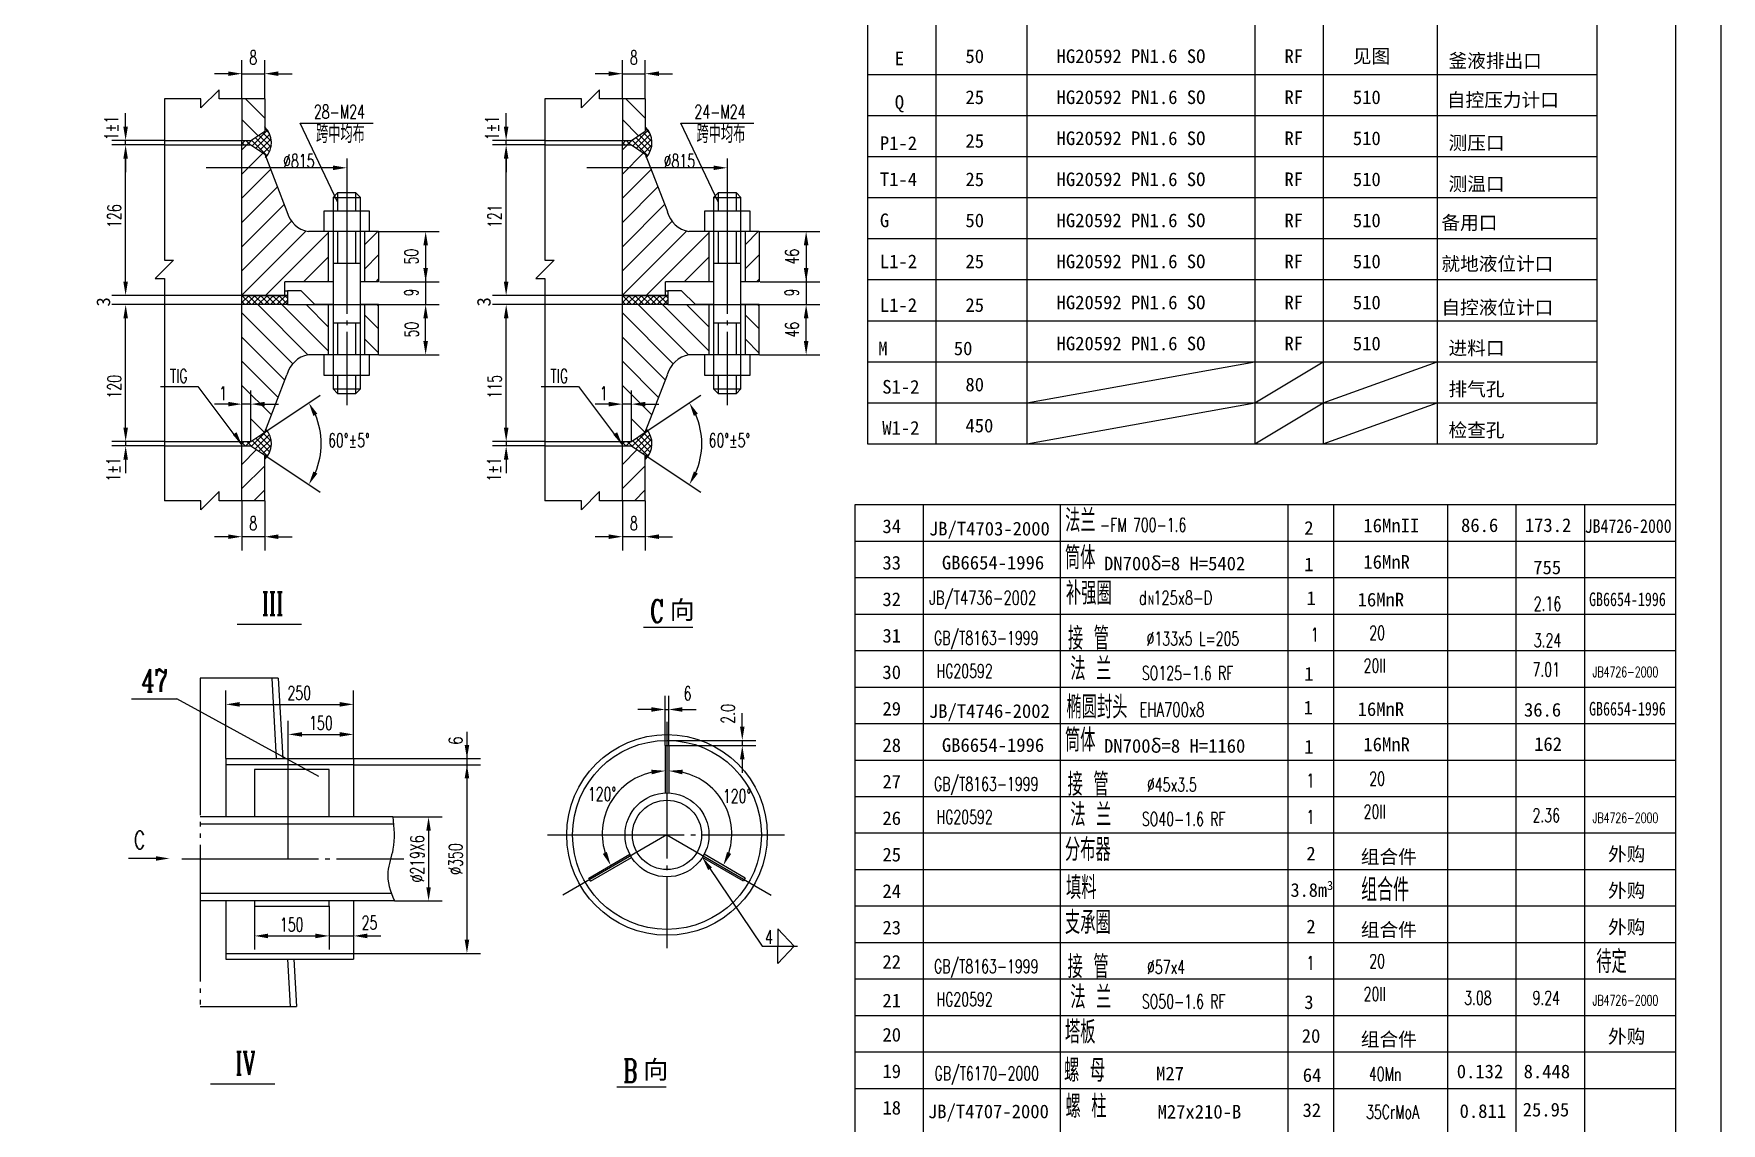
# Model space of a CAD drawing. Header units: inches. Extents: x 12 to 606, y 3 to 844.
# Drawn here: x 236.2 to 606.4, y 236.3 to 475.2 of the extents above; entities that cross this region are included whole.
import ezdxf
from ezdxf.enums import TextEntityAlignment as Align

# ---------------------------------------------------------------- set-up
doc = ezdxf.new("R2010")
doc.units = ezdxf.units.IN
doc.header["$MEASUREMENT"] = 0
for name, pattern in [('CENTER', [34, 30, -1.5, 1, -1.5]), ('DASHED', [5, 4, -1]), ('PHANTOM', [36.5, 30, -1.5, 1, -1.5, 1, -1.5])]:
    doc.linetypes.add(name, pattern=pattern)
for name, color, linetype in [('1', 7, 'Continuous'), ('2', 1, 'CENTER'), ('3', 6, 'Continuous'), ('4', 3, 'DASHED'), ('5', 2, 'PHANTOM'), ('6', 6, 'Continuous')]:
    doc.layers.add(name, color=color, linetype=linetype)
doc.styles.add('HZ3', font='complex.shx', dxfattribs={"width": 0.67, "height": 3, "bigfont": 'hztxt.shx'})
doc.styles.add('HZ4', font='complex', dxfattribs={"width": 0.67, "height": 4, "bigfont": 'hztxt'})
doc.styles.add('HZ5', font='complex', dxfattribs={"width": 0.67, "height": 5, "bigfont": 'hztxt'})
doc.styles.add('ST3', font='SimSun.ttf', dxfattribs={"height": 3})
doc.styles.add('ST4', font='SimSun.ttf', dxfattribs={"height": 4})
doc.styles.add('SZ2', font='complex', dxfattribs={"width": 0.67, "height": 2})
doc.styles.add('SZ3', font='complex.shx', dxfattribs={"width": 0.67, "height": 3})
doc.styles.add('SZ5', font='complex', dxfattribs={"width": 0.67, "height": 5})

msp = doc.modelspace()

# ---------------------------------------------------------------- hatches: boundary and pattern name
at = {"layer": '3'}
h = msp.add_hatch(dxfattribs=at)
h.set_pattern_fill('ANSI31', color=256, scale=30, angle=90, style=0)
h.set_pattern_definition([(135, (-2048.26, -1312.9697), (-2.6516504, -2.6516504), [])])
h.paths.add_polyline_path([(286.85, 460.9), (281.85, 460.9), (281.85, 451.78), (283.85, 451.78), (286.85, 453.78)])
h.paths.add_polyline_path([(291.85, 415.78), (281.85, 415.78), (281.85, 415.32), (281.85, 393.95), (283.85, 393.95), (283.85, 385.78), (286.85, 387.78), (291.71, 400.36, -0.291168), (296.45, 404.78), (300.85, 404.78), (300.85, 415.78), (297.85, 415.78)])
h.paths.add_polyline_path([(308.85, 404.78), (311.85, 404.78), (311.85, 415.41), (311.48, 415.78), (308.85, 415.78)])
h = msp.add_hatch(dxfattribs=at)
h.set_pattern_fill('ANSI31', color=256, scale=30, angle=90, style=0)
h.set_pattern_definition([(135, (-1964.7723, -1312.9697), (-2.6516504, -2.6516504), [])])
h.paths.add_polyline_path([(370.34, 460.9), (365.34, 460.9), (365.34, 451.78), (367.34, 451.78), (370.34, 453.78)])
h.paths.add_polyline_path([(375.34, 415.78), (365.34, 415.78), (365.34, 415.32), (365.34, 393.95), (367.34, 393.95), (367.34, 385.78), (370.34, 387.78), (375.2, 400.36, -0.291168), (379.94, 404.78), (384.34, 404.78), (384.34, 415.78), (381.34, 415.78)])
h.paths.add_polyline_path([(392.34, 404.78), (395.34, 404.78), (395.34, 415.41), (394.97, 415.78), (392.34, 415.78)])
h = msp.add_hatch(dxfattribs=at)
h.set_pattern_fill('ANSI37', color=256, scale=0.3, angle=90, style=0)
h.set_pattern_definition([(225, (465.83855, 628.3057), (-0.6735192, 0.6735192), []), (135, (465.83855, 628.3057), (0.6735192, 0.6735192), [])])
h.paths.add_polyline_path([(283.85, 451.78), (281.85, 451.78), (281.85, 450.78), (283.85, 450.78), (286.85, 448.78), (287.05, 447.99, 0.410667), (286.85, 454.78), (286.85, 453.78)])
h = msp.add_hatch(dxfattribs=at)
h.set_pattern_fill('ANSI37', color=256, scale=0.3, angle=90, style=0)
h.set_pattern_definition([(225, (549.3264, 628.3057), (-0.6735192, 0.6735192), []), (135, (549.3264, 628.3057), (0.6735192, 0.6735192), [])])
h.paths.add_polyline_path([(367.34, 451.78), (365.34, 451.78), (365.34, 450.78), (367.34, 450.78), (370.34, 448.78), (370.54, 447.99, 0.410667), (370.34, 454.78), (370.34, 453.78)])
h = msp.add_hatch(dxfattribs=at)
h.set_pattern_fill('ANSI31', color=256, scale=30, style=0)
h.set_pattern_definition([(45, (-2048.26, -1312.9697), (-2.6516504, 2.6516504), [])])
h.paths.add_polyline_path([(291.71, 436.2), (286.85, 448.78), (283.85, 450.78), (281.85, 450.78), (281.85, 417.78), (290.35, 417.78), (291.28, 417.78), (291.28, 420.78), (300.85, 420.78), (300.85, 431.78), (296.45, 431.78, -0.291168)])
h.paths.add_polyline_path([(311.85, 431.78), (308.85, 431.78), (308.85, 420.78), (311.85, 420.78)])
h.paths.add_polyline_path([(286.85, 382.78), (283.85, 384.78), (281.85, 384.78), (281.85, 372.78), (286.85, 372.78)])
h = msp.add_hatch(dxfattribs=at)
h.set_pattern_fill('ANSI31', color=256, scale=30, style=0)
h.set_pattern_definition([(45, (-1964.7723, -1312.9697), (-2.6516504, 2.6516504), [])])
h.paths.add_polyline_path([(375.2, 436.2), (370.34, 448.78), (367.34, 450.78), (365.34, 450.78), (365.34, 417.78), (373.84, 417.78), (374.77, 417.78), (374.77, 420.78), (384.34, 420.78), (384.34, 431.78), (379.94, 431.78, -0.291168)])
h.paths.add_polyline_path([(395.34, 431.78), (392.34, 431.78), (392.34, 420.78), (395.34, 420.78)])
h.paths.add_polyline_path([(370.34, 382.78), (367.34, 384.78), (365.34, 384.78), (365.34, 372.78), (370.34, 372.78)])
h = msp.add_hatch(dxfattribs=at)
h.set_pattern_fill('ANSI37', color=256, scale=0.3, angle=90, style=0)
h.set_pattern_definition([(225, (465.83855, 643.3057), (-0.6735192, 0.6735192), []), (135, (465.83855, 643.3057), (0.6735192, 0.6735192), [])])
h.paths.add_polyline_path([(281.85, 417.78), (281.85, 415.78), (291.85, 415.78), (291.85, 417.78), (290.35, 417.78)])
h = msp.add_hatch(dxfattribs=at)
h.set_pattern_fill('ANSI37', color=256, scale=0.3, angle=90, style=0)
h.set_pattern_definition([(225, (549.3264, 643.3057), (-0.6735192, 0.6735192), []), (135, (549.3264, 643.3057), (0.6735192, 0.6735192), [])])
h.paths.add_polyline_path([(365.34, 417.78), (365.34, 415.78), (375.34, 415.78), (375.34, 417.78), (373.84, 417.78)])
h = msp.add_hatch(dxfattribs=at)
h.set_pattern_fill('ANSI37', color=256, scale=0.3, angle=90, style=0)
h.set_pattern_definition([(135, (465.83855, 208.2486), (-0.6735192, -0.6735192), []), (225, (465.83855, 208.2486), (0.6735192, -0.6735192), [])])
h.paths.add_polyline_path([(283.85, 384.78), (281.85, 384.78), (281.85, 385.78), (283.85, 385.78), (286.85, 387.78), (287.05, 388.57, -0.410667), (286.85, 381.78), (286.85, 382.78)])
h = msp.add_hatch(dxfattribs=at)
h.set_pattern_fill('ANSI37', color=256, scale=0.3, angle=90, style=0)
h.set_pattern_definition([(135, (549.3264, 208.2486), (-0.6735192, -0.6735192), []), (225, (549.3264, 208.2486), (0.6735192, -0.6735192), [])])
h.paths.add_polyline_path([(367.34, 384.78), (365.34, 384.78), (365.34, 385.78), (367.34, 385.78), (370.34, 387.78), (370.54, 388.57, -0.410667), (370.34, 381.78), (370.34, 382.78)])

# ---------------------------------------------------------------- linework, layer by layer
at = {"layer": '1'}
for p, q in [((596.43, 13.06), (596.43, 834.06)), ((281.85, 460.9), (281.85, 451.78)), ((286.85, 460.9), (286.85, 453.78)), ((365.34, 460.9), (365.34, 451.78)), ((370.34, 460.9), (370.34, 453.78)), ((264.85, 451.78), (283.85, 451.78)), ((281.85, 415.32), (281.85, 451.78)), ((283.85, 451.78), (286.85, 453.78)), ((348.34, 451.78), (367.34, 451.78)), ((365.34, 415.32), (365.34, 451.78)), ((367.34, 451.78), (370.34, 453.78)), ((264.85, 450.78), (283.85, 450.78)), ((283.85, 450.78), (286.85, 448.78)), ((286.85, 448.78), (291.71, 436.2)), ((348.34, 450.78), (367.34, 450.78)), ((367.34, 450.78), (370.34, 448.78)), ((370.34, 448.78), (375.2, 436.2)), ((302.85, 440.28), (301.85, 439.28)), ((301.85, 439.28), (307.85, 439.28)), ((301.85, 439.28), (301.85, 411.78)), ((306.85, 440.28), (302.85, 440.28)), ((307.85, 439.28), (306.85, 440.28)), ((307.85, 411.78), (307.85, 439.28)), ((386.34, 440.28), (385.34, 439.28)), ((385.34, 439.28), (391.34, 439.28)), ((385.34, 439.28), (385.34, 411.78)), ((390.34, 440.28), (386.34, 440.28)), ((391.34, 439.28), (390.34, 440.28)), ((391.34, 411.78), (391.34, 439.28)), ((309.85, 436.28), (299.85, 436.28)), ((299.85, 436.28), (299.85, 431.78)), ((309.85, 431.78), (309.85, 436.28)), ((393.34, 436.28), (383.34, 436.28)), ((383.34, 436.28), (383.34, 431.78)), ((393.34, 431.78), (393.34, 436.28)), ((300.85, 431.78), (296.45, 431.78)), ((308.85, 431.78), (300.85, 431.78)), ((300.85, 420.78), (300.85, 431.78)), ((311.85, 431.78), (308.85, 431.78)), ((308.85, 420.78), (308.85, 431.78)), ((311.85, 431.78), (311.85, 420.78)), ((384.34, 431.78), (379.94, 431.78)), ((392.34, 431.78), (384.34, 431.78)), ((384.34, 420.78), (384.34, 431.78)), ((395.34, 431.78), (392.34, 431.78)), ((392.34, 420.78), (392.34, 431.78)), ((395.34, 431.78), (395.34, 420.78)), ((307.85, 424.78), (301.85, 424.78)), ((391.34, 424.78), (385.34, 424.78)), ((291.28, 417.78), (291.28, 420.78)), ((300.85, 420.78), (291.28, 420.78)), ((291.28, 418.78), (291.85, 418.78)), ((294.85, 418.78), (291.85, 418.78)), ((291.85, 418.78), (291.85, 415.78)), ((297.85, 415.78), (294.85, 418.78)), ((301.85, 420.78), (300.85, 420.78)), ((308.85, 420.78), (307.85, 420.78)), ((311.85, 420.78), (308.85, 420.78)), ((374.77, 417.78), (374.77, 420.78)), ((384.34, 420.78), (374.77, 420.78)), ((374.77, 418.78), (375.34, 418.78)), ((378.34, 418.78), (375.34, 418.78)), ((375.34, 418.78), (375.34, 415.78)), ((381.34, 415.78), (378.34, 418.78)), ((385.34, 420.78), (384.34, 420.78)), ((392.34, 420.78), (391.34, 420.78)), ((395.34, 420.78), (392.34, 420.78)), ((290.35, 417.78), (264.85, 417.78)), ((291.85, 415.78), (264.85, 415.78)), ((281.85, 417.78), (291.28, 417.78)), ((281.85, 384.78), (281.85, 417.78)), ((291.85, 417.78), (290.35, 417.78)), ((300.85, 415.78), (297.85, 415.78)), ((301.85, 415.78), (300.85, 415.78)), ((300.85, 404.78), (300.85, 415.78)), ((308.85, 415.78), (307.85, 415.78)), ((311.85, 415.78), (308.85, 415.78)), ((308.85, 404.78), (308.85, 415.78)), ((311.85, 404.78), (311.85, 415.78)), ((373.84, 417.78), (348.34, 417.78)), ((375.34, 415.78), (348.34, 415.78)), ((365.34, 417.78), (374.77, 417.78)), ((365.34, 384.78), (365.34, 417.78)), ((375.34, 417.78), (373.84, 417.78)), ((384.34, 415.78), (381.34, 415.78)), ((385.34, 415.78), (384.34, 415.78)), ((384.34, 404.78), (384.34, 415.78)), ((392.34, 415.78), (391.34, 415.78)), ((395.34, 415.78), (392.34, 415.78)), ((392.34, 404.78), (392.34, 415.78)), ((395.34, 404.78), (395.34, 415.78)), ((301.85, 411.78), (307.85, 411.78)), ((301.85, 411.78), (301.85, 397.28)), ((307.85, 397.28), (307.85, 411.78)), ((385.34, 411.78), (391.34, 411.78)), ((385.34, 411.78), (385.34, 397.28)), ((391.34, 397.28), (391.34, 411.78)), ((300.85, 404.78), (296.45, 404.78)), ((299.85, 404.78), (299.85, 400.28)), ((308.85, 404.78), (300.85, 404.78)), ((311.85, 404.78), (308.85, 404.78)), ((309.85, 400.28), (309.85, 404.78)), ((384.34, 404.78), (379.94, 404.78)), ((383.34, 404.78), (383.34, 400.28)), ((392.34, 404.78), (384.34, 404.78)), ((395.34, 404.78), (392.34, 404.78)), ((393.34, 400.28), (393.34, 404.78)), ((286.85, 387.78), (291.71, 400.36)), ((299.85, 400.28), (309.85, 400.28)), ((370.34, 387.78), (375.2, 400.36)), ((383.34, 400.28), (393.34, 400.28)), ((302.85, 396.28), (301.85, 397.28)), ((301.85, 397.28), (307.85, 397.28)), ((302.85, 396.28), (306.85, 396.28)), ((307.85, 397.28), (306.85, 396.28)), ((386.34, 396.28), (385.34, 397.28)), ((385.34, 397.28), (391.34, 397.28)), ((386.34, 396.28), (390.34, 396.28)), ((391.34, 397.28), (390.34, 396.28)), ((264.85, 385.78), (283.85, 385.78)), ((283.85, 385.78), (286.85, 387.78)), ((348.34, 385.78), (367.34, 385.78)), ((367.34, 385.78), (370.34, 387.78)), ((264.85, 384.78), (283.85, 384.78)), ((281.85, 372.78), (281.85, 384.78)), ((283.85, 384.78), (286.85, 382.78)), ((286.85, 372.78), (286.85, 382.78)), ((348.34, 384.78), (367.34, 384.78)), ((365.34, 372.78), (365.34, 384.78)), ((367.34, 384.78), (370.34, 382.78)), ((370.34, 372.78), (370.34, 382.78)), ((288.43, 333.83), (289.4, 316.23)), ((289.83, 333.83), (290.81, 316.23)), ((374.72, 319.09), (375.52, 319.09)), ((374.72, 319.09), (374.72, 308.68)), ((375.52, 319.09), (375.52, 308.68)), ((278.34, 316.23), (278.34, 303.43)), ((278.34, 316.23), (306.34, 316.23)), ((278.34, 314.95), (306.34, 314.95)), ((306.34, 316.23), (306.34, 303.43)), ((284.59, 313.83), (284.59, 303.43)), ((300.98, 313.83), (284.59, 313.83)), ((300.98, 303.43), (300.98, 313.83)), ((314.97, 303.43), (272.73, 303.43)), ((314.97, 301.83), (272.73, 301.83)), ((357.95, 290.04), (366.96, 295.24)), ((358.35, 289.35), (367.36, 294.55)), ((391.9, 289.35), (382.88, 294.55)), ((392.3, 290.04), (383.28, 295.24)), ((358.35, 289.35), (357.95, 290.04)), ((392.3, 290.04), (391.9, 289.35)), ((314.69, 286.63), (272.73, 286.63)), ((315.35, 285.03), (272.73, 285.03)), ((278.34, 285.03), (278.34, 272.23)), ((284.59, 285.03), (284.59, 283.83)), ((284.59, 283.83), (300.98, 283.83)), ((300.98, 283.83), (300.98, 285.03)), ((306.34, 285.03), (306.34, 272.23)), ((278.34, 273.51), (306.34, 273.51)), ((278.34, 272.23), (306.34, 272.23)), ((291.84, 272.23), (292.42, 261.83)), ((293.24, 272.23), (293.82, 261.83))]:
    msp.add_line(p, q, dxfattribs=at)
at = {"layer": '1', "color": 6}
for p, q in [((416.43, 371.91), (596.43, 371.91)), ((416.43, 363.91), (596.43, 363.91)), ((416.43, 355.91), (596.43, 355.91)), ((416.43, 347.91), (596.43, 347.91)), ((416.43, 339.91), (596.43, 339.91)), ((416.43, 331.91), (596.43, 331.91)), ((416.43, 323.91), (596.43, 323.91)), ((416.43, 315.91), (596.43, 315.91)), ((416.43, 307.91), (596.43, 307.91)), ((416.43, 299.91), (596.43, 299.91)), ((416.43, 291.91), (596.43, 291.91)), ((416.43, 283.91), (596.43, 283.91)), ((416.43, 275.91), (596.43, 275.91)), ((416.43, 267.91), (596.43, 267.91)), ((416.43, 259.91), (596.43, 259.91)), ((416.43, 251.91), (596.43, 251.91)), ((416.43, 243.91), (596.43, 243.91))]:
    msp.add_line(p, q, dxfattribs=at)
at = {"layer": '1'}
for radius in [22, 20.72, 9.2, 7.6]:
    msp.add_circle((375.12, 299.49), radius, dxfattribs=at)
for centre, radius, start, end in [((283.51, 451.28), 4.83, 317.0918, 46.3972), ((367, 451.28), 4.83, 317.0918, 46.3972), ((297.55, 437.71), 6.04, 194.561, 259.4965), ((381.04, 437.71), 6.04, 194.561, 259.4965), ((297.55, 398.84), 6.04, 100.5035, 165.439), ((381.04, 398.84), 6.04, 100.5035, 165.439), ((283.51, 385.28), 4.83, 313.6028, 42.9082), ((367, 385.28), 4.83, 313.6028, 42.9082)]:
    msp.add_arc(centre, radius, start, end, dxfattribs=at)
at = {"layer": '2'}
for p, q in [((304.85, 443.78), (304.85, 393.69)), ((388.34, 443.78), (388.34, 393.69)), ((375.12, 324.29), (375.12, 274.69)), ((348.88, 299.49), (400.88, 299.49)), ((375.12, 299.49), (352.26, 286.29)), ((375.12, 299.49), (397.99, 286.29)), ((268.64, 294.23), (317.37, 294.23))]:
    msp.add_line(p, q, dxfattribs=at)
at = {"layer": '3'}
for p, q in [((419.1, 525.25), (419.1, 385.25)), ((434.1, 525.25), (434.1, 385.25)), ((454.1, 525.25), (454.1, 385.25)), ((504.1, 525.25), (504.1, 385.25)), ((519.1, 525.25), (519.1, 385.25)), ((544.1, 525.25), (544.1, 385.25)), ((579.1, 525.25), (579.1, 385.25)), ((281.85, 460.9), (281.85, 469.41)), ((286.85, 460.9), (286.85, 469.41)), ((365.34, 460.9), (365.34, 469.41)), ((370.34, 460.9), (370.34, 469.41)), ((276.85, 462.9), (272.85, 458.9)), ((278.85, 466.41), (275.85, 466.41)), ((276.85, 460.9), (276.85, 462.9)), ((281.85, 466.41), (286.85, 466.41)), ((289.85, 466.41), (292.85, 466.41)), ((360.34, 462.9), (356.34, 458.9)), ((362.34, 466.41), (359.34, 466.41)), ((360.34, 460.9), (360.34, 462.9)), ((365.34, 466.41), (370.34, 466.41)), ((373.34, 466.41), (376.34, 466.41)), ((419.1, 466.25), (579.1, 466.25)), ((272.85, 460.9), (264.85, 460.9)), ((264.85, 460.9), (264.85, 428.51)), ((272.85, 458.9), (272.85, 460.9)), ((281.85, 460.9), (276.85, 460.9)), ((286.85, 460.9), (281.85, 460.9)), ((356.34, 460.9), (348.34, 460.9)), ((348.34, 460.9), (348.34, 428.51)), ((356.34, 458.9), (356.34, 460.9)), ((365.34, 460.9), (360.34, 460.9)), ((370.34, 460.9), (365.34, 460.9)), ((256.34, 454.78), (256.34, 457.78)), ((294.67, 455.55), (310.65, 455.55)), ((302.85, 438.28), (294.67, 455.55)), ((339.83, 454.78), (339.83, 457.78)), ((378.16, 455.55), (394.14, 455.55)), ((386.34, 438.28), (378.16, 455.55)), ((419.1, 457.25), (579.1, 457.25)), ((264.85, 451.78), (253.34, 451.78)), ((256.34, 450.78), (256.34, 451.78)), ((256.34, 450.78), (256.34, 451.78)), ((348.34, 451.78), (336.83, 451.78)), ((339.83, 450.78), (339.83, 451.78)), ((339.83, 450.78), (339.83, 451.78)), ((264.85, 450.78), (253.34, 450.78)), ((264.85, 450.78), (253.34, 450.78)), ((348.34, 450.78), (336.83, 450.78)), ((348.34, 450.78), (336.83, 450.78)), ((419.1, 448.25), (579.1, 448.25)), ((256.34, 420.78), (256.34, 447.78)), ((256.34, 447.78), (256.34, 444.78)), ((301.85, 445.77), (274.02, 445.77)), ((304.85, 447.78), (304.85, 442.77)), ((339.83, 420.78), (339.83, 447.78)), ((339.83, 447.78), (339.83, 444.78)), ((385.34, 445.77), (357.51, 445.77)), ((388.34, 447.78), (388.34, 442.77)), ((302.85, 440.28), (302.85, 436.28)), ((306.85, 436.28), (306.85, 440.28)), ((386.34, 440.28), (386.34, 436.28)), ((390.34, 436.28), (390.34, 440.28)), ((419.1, 439.25), (579.1, 439.25)), ((264.85, 429.51), (264.85, 425.51)), ((302.85, 431.78), (302.85, 424.78)), ((306.85, 424.78), (306.85, 431.78)), ((311.91, 431.78), (325.17, 431.78)), ((348.34, 429.51), (348.34, 425.51)), ((386.34, 431.78), (386.34, 424.78)), ((390.34, 424.78), (390.34, 431.78)), ((395.4, 431.78), (408.65, 431.78)), ((419.1, 430.25), (579.1, 430.25)), ((322.17, 428.78), (322.17, 415.78)), ((405.65, 428.78), (405.65, 415.78)), ((266.85, 425.51), (262.85, 421.51)), ((264.85, 425.51), (266.85, 425.51)), ((350.34, 425.51), (346.34, 421.51)), ((348.34, 425.51), (350.34, 425.51)), ((262.85, 421.51), (264.85, 421.51)), ((264.85, 421.51), (264.85, 415.78)), ((312.12, 420.78), (325.17, 420.78)), ((322.23, 420.78), (325.17, 420.78)), ((346.34, 421.51), (348.34, 421.51)), ((348.34, 421.51), (348.34, 415.78)), ((395.6, 420.78), (408.65, 420.78)), ((405.72, 420.78), (408.65, 420.78)), ((419.1, 421.25), (579.1, 421.25)), ((264.85, 417.78), (253.34, 417.78)), ((264.85, 415.78), (253.35, 415.78)), ((264.85, 415.78), (264.85, 372.78)), ((291.85, 415.78), (325.17, 415.78)), ((311.85, 415.41), (311.48, 415.78)), ((322.23, 415.78), (325.17, 415.78)), ((348.34, 417.78), (336.83, 417.78)), ((348.34, 415.78), (336.84, 415.78)), ((348.34, 415.78), (348.34, 372.78)), ((375.34, 415.78), (408.65, 415.78)), ((395.34, 415.41), (394.97, 415.78)), ((405.72, 415.78), (408.65, 415.78)), ((256.35, 388.78), (256.35, 412.78)), ((302.85, 411.78), (302.85, 404.78)), ((306.85, 404.78), (306.85, 411.78)), ((322.17, 407.78), (322.17, 412.78)), ((339.84, 388.78), (339.84, 412.78)), ((386.34, 411.78), (386.34, 404.78)), ((390.34, 404.78), (390.34, 411.78)), ((405.65, 407.78), (405.65, 412.78)), ((419.1, 412.25), (579.1, 412.25)), ((311.91, 404.78), (325.17, 404.78)), ((395.4, 404.78), (408.65, 404.78)), ((302.85, 400.28), (302.85, 396.28)), ((306.85, 396.28), (306.85, 400.28)), ((386.34, 400.28), (386.34, 396.28)), ((390.34, 396.28), (390.34, 400.28)), ((419.1, 403.25), (579.1, 403.25)), ((454.1, 394.25), (504.1, 403.25)), ((504.1, 394.25), (519.1, 403.25)), ((504.1, 394.25), (519.1, 403.25)), ((519.1, 394.25), (544.1, 403.25)), ((263.99, 397.85), (272.21, 397.85)), ((272.21, 397.85), (281.85, 384.95)), ((283.85, 385.78), (283.85, 396.95)), ((347.48, 397.85), (355.7, 397.85)), ((355.7, 397.85), (365.34, 384.95)), ((367.34, 385.78), (367.34, 396.95)), ((278.85, 393.95), (275.84, 393.95)), ((283.85, 393.95), (281.85, 393.95)), ((286.85, 387.78), (299.04, 395.91)), ((286.85, 393.95), (289.85, 393.95)), ((362.34, 393.95), (359.33, 393.95)), ((367.34, 393.95), (365.34, 393.95)), ((370.34, 387.78), (382.53, 395.91)), ((370.34, 393.95), (373.34, 393.95)), ((419.1, 394.25), (579.1, 394.25)), ((454.1, 385.25), (504.1, 394.25)), ((504.1, 385.25), (519.1, 394.25)), ((519.1, 385.25), (544.1, 394.25)), ((256.35, 388.78), (256.35, 391.78)), ((339.84, 388.78), (339.84, 391.78)), ((264.85, 385.78), (253.35, 385.78)), ((264.85, 385.78), (253.35, 385.78)), ((256.35, 385.78), (256.35, 384.78)), ((256.35, 385.78), (256.35, 384.78)), ((348.34, 385.78), (336.84, 385.78)), ((348.34, 385.78), (336.84, 385.78)), ((339.84, 385.78), (339.84, 384.78)), ((339.84, 385.78), (339.84, 384.78)), ((419.1, 385.25), (579.1, 385.25)), ((264.85, 384.78), (253.35, 384.78)), ((256.35, 381.78), (256.35, 378.78)), ((286.85, 382.78), (299.04, 374.65)), ((348.34, 384.78), (336.84, 384.78)), ((339.84, 381.78), (339.84, 378.78)), ((370.34, 382.78), (382.53, 374.65)), ((276.85, 374.78), (272.85, 370.78)), ((276.85, 372.78), (276.85, 374.78)), ((360.34, 374.78), (356.34, 370.78)), ((360.34, 372.78), (360.34, 374.78)), ((272.85, 372.78), (264.85, 372.78)), ((272.85, 370.78), (272.85, 372.78)), ((281.85, 372.78), (276.85, 372.78)), ((286.85, 372.78), (281.85, 372.78)), ((281.85, 372.78), (281.85, 361.88)), ((286.85, 372.78), (286.85, 361.88)), ((356.34, 372.78), (348.34, 372.78)), ((356.34, 370.78), (356.34, 372.78)), ((365.34, 372.78), (360.34, 372.78)), ((370.34, 372.78), (365.34, 372.78)), ((365.34, 372.78), (365.34, 361.88)), ((370.34, 372.78), (370.34, 361.88)), ((416.43, 83.91), (416.43, 371.91)), ((576.43, 371.91), (576.43, 83.91)), ((278.85, 364.88), (275.85, 364.88)), ((286.85, 364.88), (281.85, 364.88)), ((289.85, 364.88), (292.85, 364.88)), ((362.34, 364.88), (359.34, 364.88)), ((370.34, 364.88), (365.34, 364.88)), ((373.34, 364.88), (376.34, 364.88)), ((294.95, 345.64), (280.83, 345.64)), ((369.99, 345.06), (380.78, 345.06)), ((278.34, 316.23), (278.34, 331.12)), ((306.34, 324.53), (306.34, 331.12)), ((374.72, 319.09), (374.72, 329.99)), ((375.52, 319.09), (375.52, 329.99)), ((257.61, 329.33), (267.61, 329.33)), ((298.7, 312.27), (267.61, 329.33)), ((281.34, 328.12), (303.34, 328.12)), ((371.72, 326.99), (368.72, 326.99)), ((374.72, 326.99), (375.52, 326.99)), ((378.52, 326.99), (381.52, 326.99)), ((391.64, 323.21), (391.64, 326.21)), ((292.03, 294.23), (292.03, 324.53)), ((306.34, 316.23), (306.34, 324.53)), ((295.03, 321.53), (303.34, 321.53)), ((331.23, 322.1), (331.23, 275.23)), ((375.12, 320.21), (394.64, 320.21)), ((375.52, 319.09), (394.64, 319.09)), ((391.64, 320.21), (391.64, 319.09)), ((306.34, 316.23), (334.23, 316.23)), ((306.34, 314.89), (334.23, 314.89)), ((391.64, 316.09), (391.64, 313.09)), ((314.97, 303.43), (325.81, 303.43)), ((322.81, 300.43), (322.81, 288.03)), ((262.98, 294.32), (256.97, 294.32)), ((384.23, 292.56), (395.99, 275.12)), ((284.59, 283.83), (284.59, 274.34)), ((300.98, 283.83), (300.98, 274.34)), ((306.34, 285.03), (306.34, 274.34)), ((315.35, 285.03), (325.81, 285.03)), ((399.43, 278.93), (402.99, 275.12)), ((399.43, 278.93), (399.43, 275.12)), ((287.59, 277.34), (297.98, 277.34)), ((300.98, 277.34), (306.34, 277.34)), ((309.34, 277.34), (312.34, 277.34)), ((395.99, 275.12), (403.73, 275.12)), ((399.43, 271.31), (402.99, 275.12)), ((399.43, 271.31), (399.43, 275.12)), ((306.34, 273.51), (334.23, 273.51)), ((289.1, 244.86), (274.98, 244.86)), ((364.14, 244.27), (374.93, 244.27))]:
    msp.add_line(p, q, dxfattribs=at)
at = {"layer": '3', "color": 6}
for p, q in [((431.43, 83.91), (431.43, 371.91)), ((461.43, 83.91), (461.43, 371.91)), ((511.43, 83.91), (511.43, 371.91)), ((521.43, 83.91), (521.43, 371.91)), ((546.43, 83.91), (546.43, 371.91)), ((561.44, 90.91), (561.44, 371.91))]:
    msp.add_line(p, q, dxfattribs=at)
at = {"layer": '3'}
msp.add_lwpolyline([(12.43, 3.06), (606.43, 3.06), (606.43, 844.06), (12.43, 844.06)], close=True, dxfattribs=at)
for points in [[(281.85, 384.95, 0, 1, 0), (280.27, 387.52, 1, 1, 0)], [(365.34, 384.95, 0, 1, 0), (363.76, 387.52, 1, 1, 0)]]:
    msp.add_lwpolyline(points, format="xyseb", dxfattribs=at)
for centre, radius, start, end in [((283.1, 385.28), 16.16, 336.9621, 23.0379), ((366.59, 385.28), 16.16, 336.9621, 23.0379), ((374.72, 299.72), 13.81, 99.9669, 200.0331), ((375.52, 299.72), 13.81, 339.9669, 80.0331)]:
    msp.add_arc(centre, radius, start, end, dxfattribs=at)
msp.add_open_spline([(314.97, 303.43), (315.2, 301.06), (315.61, 296.98), (313.15, 290.89), (314.4, 287.15), (315.35, 285.03)], degree=3, knots=[0, 0, 0, 0, 7.074581, 12.164307, 18.790147, 18.790147, 18.790147, 18.790147], dxfattribs=at)
for points in [[(278.85, 465.91), (278.85, 466.91), (281.85, 466.41)], [(289.85, 465.91), (289.85, 466.91), (286.85, 466.41)], [(362.34, 465.91), (362.34, 466.91), (365.34, 466.41)], [(373.34, 465.91), (373.34, 466.91), (370.34, 466.41)], [(255.84, 454.78), (256.84, 454.78), (256.34, 451.78)], [(339.33, 454.78), (340.33, 454.78), (339.83, 451.78)], [(255.84, 447.78), (256.84, 447.78), (256.34, 450.78)], [(255.84, 447.78), (256.84, 447.78), (256.34, 450.78)], [(339.33, 447.78), (340.33, 447.78), (339.83, 450.78)], [(339.33, 447.78), (340.33, 447.78), (339.83, 450.78)], [(301.85, 446.27), (301.85, 445.27), (304.85, 445.77)], [(385.34, 446.27), (385.34, 445.27), (388.34, 445.77)], [(322.67, 428.78), (321.67, 428.78), (322.17, 431.78)], [(406.15, 428.78), (405.15, 428.78), (405.65, 431.78)], [(322.67, 423.78), (321.67, 423.78), (322.17, 420.78)], [(406.15, 423.78), (405.15, 423.78), (405.65, 420.78)], [(255.84, 420.78), (256.84, 420.78), (256.34, 417.78)], [(339.33, 420.78), (340.33, 420.78), (339.83, 417.78)], [(255.85, 412.78), (256.85, 412.78), (256.35, 415.78)], [(322.67, 412.78), (321.67, 412.78), (322.17, 415.78)], [(339.34, 412.78), (340.34, 412.78), (339.84, 415.78)], [(406.15, 412.78), (405.15, 412.78), (405.65, 415.78)], [(322.67, 407.78), (321.67, 407.78), (322.17, 404.78)], [(406.15, 407.78), (405.15, 407.78), (405.65, 404.78)], [(278.85, 394.45), (278.85, 393.45), (281.85, 393.95)], [(286.85, 394.45), (286.85, 393.45), (283.85, 393.95)], [(298.41, 391.84), (297.53, 391.36), (296.54, 394.24)], [(362.34, 394.45), (362.34, 393.45), (365.34, 393.95)], [(370.34, 394.45), (370.34, 393.45), (367.34, 393.95)], [(381.9, 391.84), (381.02, 391.36), (380.03, 394.24)], [(255.85, 388.78), (256.85, 388.78), (256.35, 385.78)], [(255.85, 388.78), (256.85, 388.78), (256.35, 385.78)], [(339.34, 388.78), (340.34, 388.78), (339.84, 385.78)], [(339.34, 388.78), (340.34, 388.78), (339.84, 385.78)], [(255.85, 381.78), (256.85, 381.78), (256.35, 384.78)], [(339.34, 381.78), (340.34, 381.78), (339.84, 384.78)], [(297.53, 379.19), (298.41, 378.72), (296.54, 376.31)], [(381.02, 379.19), (381.9, 378.72), (380.03, 376.31)], [(278.85, 364.38), (278.85, 365.38), (281.85, 364.88)], [(289.85, 364.38), (289.85, 365.38), (286.85, 364.88)], [(362.34, 364.38), (362.34, 365.38), (365.34, 364.88)], [(373.34, 364.38), (373.34, 365.38), (370.34, 364.88)], [(281.34, 328.62), (281.34, 327.62), (278.34, 328.12)], [(303.34, 328.62), (303.34, 327.62), (306.34, 328.12)], [(371.72, 327.49), (371.72, 326.49), (374.72, 326.99)], [(378.52, 327.49), (378.52, 326.49), (375.52, 326.99)], [(391.14, 323.21), (392.14, 323.21), (391.64, 320.21)], [(295.03, 322.03), (295.03, 321.03), (292.03, 321.53)], [(303.34, 322.03), (303.34, 321.03), (306.34, 321.53)], [(330.73, 319.23), (331.73, 319.23), (331.23, 316.23)], [(391.14, 316.09), (392.14, 316.09), (391.64, 319.09)], [(330.73, 311.89), (331.73, 311.89), (331.23, 314.89)], [(371.69, 313.78), (371.78, 312.78), (374.72, 313.54)], [(378.56, 313.78), (378.47, 312.78), (375.52, 313.54)], [(322.31, 300.43), (323.31, 300.43), (322.81, 303.43)], [(262.98, 294.82), (262.98, 293.82), (265.98, 294.32)], [(361.94, 295.75), (361.04, 295.32), (362.76, 292.82)], [(384.15, 291.78), (384.98, 292.34), (382.88, 294.55)], [(388.3, 295.75), (389.21, 295.32), (387.49, 292.82)], [(322.31, 288.03), (323.31, 288.03), (322.81, 285.03)], [(287.59, 277.84), (287.59, 276.84), (284.59, 277.34)], [(297.98, 277.84), (297.98, 276.84), (300.98, 277.34)], [(309.34, 277.84), (309.34, 276.84), (306.34, 277.34)], [(330.73, 276.51), (331.73, 276.51), (331.23, 273.51)]]:
    msp.add_solid(points, dxfattribs=at)
at = {"layer": '5'}
for p, q in [((289.83, 333.83), (272.73, 333.83)), ((272.73, 333.83), (272.73, 261.83)), ((272.73, 261.83), (293.82, 261.83))]:
    msp.add_line(p, q, dxfattribs=at)

# ---------------------------------------------------------------- texts
at = {"layer": '3', "style": 'ST3'}
for s, height, p in [('E', 3, (425.1, 468.25)), ('50', 3, (440.6, 468.75)), ('HG20592 PN1.6 SO', 3, (460.6, 468.75)), ('RF', 3, (510.6, 468.75)), ('见图', 3, (525.6, 468.75)), ('釜液排出口', 3, (546.6, 467.75)), ('Q', 3, (425.1, 458.68)), ('25', 3, (440.6, 459.75)), ('HG20592 PN1.6 SO', 3, (460.6, 459.75)), ('RF', 3, (510.6, 459.75)), ('510', 3, (525.6, 459.75)), ('自控压力计口', 3, (546.24, 459.16)), ('P1-2', 3, (421.83, 449.68)), ('25', 3, (440.6, 450.18)), ('HG20592 PN1.6 SO', 3, (460.6, 450.75)), ('RF', 3, (510.6, 450.75)), ('510', 3, (525.6, 450.75)), ('测压口', 3, (546.6, 449.75)), ('T1-4', 3, (421.83, 441.75)), ('25', 3, (440.6, 441.75)), ('HG20592 PN1.6 SO', 3, (460.6, 441.75)), ('RF', 3, (510.6, 441.75)), ('510', 3, (525.6, 441.75)), ('测温口', 3, (546.6, 440.75)), ('G', 3, (421.83, 432.75)), ('50', 3, (440.6, 432.75)), ('HG20592 PN1.6 SO', 3, (460.6, 432.75)), ('RF', 3, (510.6, 432.75)), ('510', 3, (525.6, 432.75)), ('备用口', 3, (545.03, 432.24)), ('L1-2', 3, (421.83, 423.75)), ('25', 3, (440.6, 423.75)), ('HG20592 PN1.6 SO', 3, (460.6, 423.75)), ('RF', 3, (510.6, 423.75)), ('510', 3, (525.6, 423.75)), ('就地液位计口', 3, (545.03, 423.24)), ('L1-2', 3, (421.83, 414.18)), ('25', 3, (440.6, 414.18)), ('HG20592 PN1.6 SO', 3, (460.6, 414.75)), ('RF', 3, (510.6, 414.75)), ('510', 3, (525.6, 414.75)), ('自控液位计口', 3, (545.03, 413.66)), ('M', 3, (421.47, 404.68)), ('50', 3, (438.05, 404.68)), ('HG20592 PN1.6 SO', 3, (460.6, 405.75)), ('RF', 3, (510.6, 405.75)), ('510', 3, (525.6, 405.75)), ('进料口', 3, (546.6, 404.75)), ('S1-2', 3, (422.35, 396.25)), ('80', 3, (440.6, 396.75)), ('排气孔', 3, (546.6, 395.75)), ('W1-2', 3, (422.35, 387.25)), ('450', 3, (440.6, 387.75)), ('检查孔', 3, (546.6, 386.75)), ('2', 3, (514.94, 365.31)), ('1', 3, (514.94, 357.31)), ('1', 3, (515.43, 349.91)), ('1', 3, (514.94, 333.31)), ('1', 3, (514.81, 325.91)), ('1', 3, (514.94, 317.31)), ('组合件', 3, (527.35, 293.18)), ('3', 2, (519.93, 287.41)), ('组合件', 3, (527.35, 277.18)), ('3', 3, (514.94, 261.31)), ('组合件', 3, (527.35, 253.18)), ('64', 3, (514.61, 245.32)), ('JB/T4707-2000', 3, (432.38, 237.36)), ('32', 3, (514.56, 237.64))]:
    msp.add_text(s, height=height, dxfattribs=at).set_placement(p)
at = {"layer": '3'}
for s, height, style, width, p in [('28-M24', 3, 'HZ3', 0.67, (297.65, 456.55)), ('24-M24', 3, 'HZ3', 0.67, (381.14, 456.55)), ('跨中均布', 4, 'HZ4', 0.67, (298.11, 451.22)), ('跨中均布', 4, 'HZ4', 0.67, (381.6, 451.22)), ('60%%D%%p5%%d', 3, 'SZ3', 0.67, (300.77, 384.49)), ('60%%D%%p5%%d', 3, 'SZ3', 0.67, (384.26, 384.49)), ('法兰', 5, 'HZ5', 0.67, (462.47, 365.91)), ('筒体', 5, 'HZ5', 0.67, (462.43, 357.76)), ('III', 5, 'SZ5', 0.67, (286.21, 347.69)), ('N', 2, 'SZ2', 0.67, (480.65, 349.98)), ('GB6654-1996', 3, 'ST3', 0.75, (577.43, 349.66)), ('2.16', 3, 'SZ3', 0.67, (565.29, 348.66)), ('GB/T8163-1999', 3, 'SZ3', 0.67, (433.7, 341.18)), ('接 管', 5, 'HZ5', 0.67, (463.09, 340.08)), ('1', 3, 'SZ3', 0.67, (516.38, 341.89)), ('20', 3, 'SZ3', 0.67, (529.21, 342.3)), ('%%C133x5 L=205', 3, 'SZ3', 0.67, (480.34, 341.01)), ('3.24', 3, 'SZ3', 0.67, (565.29, 340.66)), ('HG20592', 3, 'SZ3', 0.67, (434.26, 333.92)), ('法 兰', 5, 'HZ5', 0.67, (463.61, 333.39)), ('20II', 3, 'SZ3', 0.67, (527.97, 335.1)), ('7.01', 3, 'SZ3', 0.67, (565.02, 334.26)), ('47', 5, 'SZ5', 0.67, (259.85, 330.83)), ('SO125-1.6 RF ', 3, 'SZ3', 0.67, (479.31, 333.46)), ('JB4726-2000', 2.25, 'SZ3', 0.67, (578.22, 334.11)), ('椭圆封头 ', 5, 'HZ5', 0.67, (462.76, 325.01)), (' EHA700x8', 3.188, 'HZ5', 0.67, (477.29, 325.37)), ('GB6654-1996', 3, 'ST3', 0.75, (577.43, 325.66)), ('筒体', 5, 'HZ5', 0.67, (462.43, 317.76)), ('GB/T8163-1999', 3, 'SZ3', 0.67, (433.7, 309.18)), ('接 管', 5, 'HZ5', 0.67, (463.01, 308.08)), ('%%C45x3.5 ', 3, 'SZ3', 0.67, (480.43, 309)), ('20', 3, 'SZ3', 0.67, (529.21, 310.3)), ('HG20592', 3, 'SZ3', 0.67, (434.26, 301.92)), ('法 兰', 5, 'HZ5', 0.67, (463.61, 301.39)), ('SO40-1.6 RF ', 3, 'SZ3', 0.67, (479.31, 301.46)), ('20II', 3, 'SZ3', 0.67, (527.97, 303.1)), ('2.36', 3, 'SZ3', 0.67, (565.02, 302.26)), ('JB4726-2000', 2.25, 'SZ3', 0.67, (578.22, 302.11)), ('分布器', 5, 'HZ5', 0.67, (462.43, 293.76)), ('填料', 5, 'HZ5', 0.67, (462.66, 285.41)), ('支承圈', 5, 'HZ5', 0.67, (462.43, 277.76)), ('GB/T8163-1999', 3, 'SZ3', 0.67, (433.7, 269.18)), ('接 管', 5, 'HZ5', 0.67, (463.01, 268.08)), ('%%C57x4', 3, 'SZ3', 0.67, (480.43, 269)), ('20', 3, 'SZ3', 0.67, (529.21, 270.3)), ('法 兰', 5, 'HZ5', 0.67, (463.61, 261.39)), ('HG20592', 3, 'SZ3', 0.67, (434.26, 261.92)), ('SO50-1.6 RF ', 3, 'SZ3', 0.67, (479.31, 261.46)), ('20II', 3, 'SZ3', 0.67, (527.97, 263.1)), ('3.08', 3, 'SZ3', 0.67, (550.01, 262.26)), ('9.24', 3, 'SZ3', 0.67, (565.02, 262.26)), ('JB4726-2000', 2.25, 'SZ3', 0.67, (578.22, 262.11)), ('塔板', 5, 'HZ5', 0.67, (462.43, 253.76)), ('IV', 5, 'SZ5', 0.67, (280.42, 246.91)), ('GB/T6170-2000', 3, 'SZ3', 0.67, (433.82, 245.68)), ('螺 母', 5, 'HZ5', 0.67, (462.24, 245.34)), ('40Mn', 3, 'SZ3', 0.67, (529.12, 245.57)), ('螺 柱', 5, 'HZ5', 0.67, (462.56, 237.45)), ('35CrMoA', 3, 'SZ3', 0.67, (528.5, 237.26))]:
    msp.add_text(s, height=height, dxfattribs=dict(at, style=style, width=width)).set_placement(p)
at = {"layer": '3', "style": 'SZ3', "width": 0.67}
for s, p in [('50', (320.55, 424.57)), ('46', (404.04, 424.57)), ('9', (320.52, 417.56)), ('9', (404.01, 417.56)), ('50', (320.58, 408.56)), ('46', (404.07, 408.56))]:
    msp.add_text(s, height=3, rotation=90, dxfattribs=at).set_placement(p)
for p in [(267.99, 398.65), (351.48, 398.65)]:
    msp.add_text('TIG', height=3, dxfattribs=at).set_placement(p, align=Align.CENTER)
at = {"layer": '3', "style": 'ST3'}
for s, p in [('34', (424.43, 365.67)), ('33', (424.43, 357.67)), ('32', (424.43, 349.67)), ('31', (424.43, 341.67)), ('30', (424.43, 333.67)), ('29', (424.43, 325.67)), ('28', (424.43, 317.67)), ('27', (424.43, 309.67)), ('26', (424.43, 301.67)), ('25', (424.43, 293.67)), ('24', (424.43, 285.67)), ('23', (424.43, 277.67)), ('22', (424.43, 270.16)), ('21', (424.43, 261.67)), ('20', (424.43, 254.17)), ('19', (424.43, 246.17)), ('18', (424.43, 238.17))]:
    msp.add_text(s, height=3, dxfattribs=at).set_placement(p, align=Align.CENTER)
at = {"layer": '3', "color": 6, "style": 'ST3'}
for s, p in [('JB/T4703-2000', (432.59, 365.15)), ('16MnII', (527.91, 365.85)), ('GB6654-1996', (435.43, 357.69)), ('DN700δ=8 H=5402', (471.01, 357.51)), ('16MnR', (527.91, 357.85)), ('16MnR', (526.65, 349.58)), ('JB/T4746-2002', (432.59, 325.15)), ('16MnR', (526.65, 325.58)), ('36.6', (563.14, 325.43)), ('GB6654-1996', (435.43, 317.69)), ('DN700δ=8 H=1160', (471.01, 317.51)), ('16MnR', (527.91, 317.85)), ('外购', (581.59, 293.79)), ('外购', (581.59, 285.79)), ('外购', (581.59, 277.79)), ('外购', (581.59, 253.79)), ('M27', (482.44, 245.66)), ('M27x210-B', (482.75, 237.29))]:
    msp.add_text(s, height=3, dxfattribs=at).set_placement(p)
at = {"layer": '3', "color": 6, "style": 'ST3', "width": 0.85}
msp.add_text('JB4726-2000', height=3, dxfattribs=at).set_placement((576.47, 365.72))
at = {"layer": '3', "width": 0.67}
for s, height, style, p in [('C', 5, 'SZ5', (374.43, 348.57)), ('C', 4, 'HZ4', (260.61, 298.36)), ('B', 5, 'SZ5', (368.65, 247.78))]:
    msp.add_text(s, height=height, dxfattribs=dict(at, style=style)).set_placement(p, align=Align.MIDDLE_RIGHT)
at = {"layer": '3', "style": 'SZ3', "width": 0.67}
for p in [(360.87, 308.44), (390.49, 308.01)]:
    msp.add_text('120%%D', height=3, dxfattribs=at).set_placement(p, align=Align.MIDDLE_CENTER)
at = {"layer": '3', "style": 'ST3', "width": 0.9375}
msp.add_text('3.8m', height=3, dxfattribs=at).set_placement((511.93, 285.91), (519.93, 285.91), align=Align.FIT)
at = {"layer": '3', "style": 'SZ3', "width": 0.67}
msp.add_text('4', height=3, dxfattribs=at).set_placement((397.5, 277.08), align=Align.MIDDLE)
at = {"layer": '3', "attachment_point": 5}
for s, insert, char_height, style in [('8', (284.35, 469.96), 3, 'SZ3'), ('8', (367.84, 469.96), 3, 'SZ3'), ('%%C815', (294.35, 447.27), 3, 'SZ3'), ('%%C815', (377.83, 447.27), 3, 'SZ3'), ('1', (277.73, 396.31), 3, 'SZ3'), ('1', (361.22, 396.31), 3, 'SZ3'), ('8', (284.35, 367.83), 3, 'SZ3'), ('8', (367.84, 367.83), 3, 'SZ3'), ('\\A1;250', (294.44, 330.62), 3, 'SZ3'), ('6', (379.64, 330.5), 3, 'SZ3'), ('\\A1;150', (299.19, 324.03), 3, 'SZ3'), ('\\A1;25', (309.85, 280.23), 3, 'SZ3'), ('\\A1;150', (292.78, 279.84), 3, 'SZ3'), ('待定', (582.36, 271.66), 5, 'HZ5')]:
    msp.add_mtext(s, dxfattribs=dict(at, insert=insert, char_height=char_height, style=style))
at = {"layer": '3', "char_height": 3, "attachment_point": 5, "rotation": 90}
for s, insert, style in [('1%%P1', (253.24, 454.51), 'SZ3'), ('1%%P1', (336.73, 454.51), 'SZ3'), ('126', (253.84, 435.17), 'SZ3'), ('121', (337.33, 435.17), 'SZ3'), ('3', (251.47, 416.38), 'ST3'), ('3', (334.95, 416.38), 'ST3'), ('120', (253.85, 397.78), 'SZ3'), ('115', (337.34, 397.78), 'SZ3'), ('1%%P1', (253.67, 379.65), 'SZ3'), ('1%%P1', (337.16, 379.65), 'SZ3'), ('2.0', (388.48, 326.04), 'SZ3'), ('6', (328.73, 320.16), 'SZ3'), ('%%C219X6', (320.31, 294.23), 'SZ3'), ('%%C350', (328.73, 294.2), 'SZ3')]:
    msp.add_mtext(s, dxfattribs=dict(at, insert=insert, style=style))
at = {"layer": '4', "style": 'ST3'}
msp.add_text('755', height=3, dxfattribs=at).set_placement((568.24, 356.66), align=Align.CENTER)
at = {"layer": '6', "color": 6}
for s, height, style, width, p in [('-FM 700-1.6', 3, 'SZ3', 0.67, (470.12, 365.98)), ('补强圈', 5, 'HZ5', 0.67, (462.65, 349.98)), ('JB/T4736-2002', 3, 'SZ3', 0.7, (432.65, 349.98)), ('d 125x8-D', 3, 'SZ3', 0.7, (478.65, 349.98)), ('1', 3, 'SZ3', 0.67, (515.43, 309.91)), ('1', 3, 'SZ3', 0.67, (515.43, 301.91)), ('组合件', 5, 'HZ5', 0.7, (527.43, 284.96)), ('1', 3, 'SZ3', 0.67, (515.43, 269.91))]:
    msp.add_text(s, height=height, dxfattribs=dict(at, style=style, width=width)).set_placement(p)
at = {"layer": '6', "style": 'ST3'}
for s, p in [('86.6', (553.42, 365.91)), ('173.2', (568.43, 365.91)), ('162', (568.43, 317.91)), ('2', (516.43, 293.91)), ('2', (516.43, 277.91)), ('20', (516.43, 253.91))]:
    msp.add_text(s, height=3, dxfattribs=at).set_placement(p, align=Align.CENTER)
at = {"layer": '6'}
for s, height, style, p in [('向', 4, 'ST4', (375.72, 346.83)), ('向', 4, 'ST4', (369.93, 246.04)), ('0.132', 3, 'ST3', (548.4, 246.13)), ('8.448', 3, 'ST3', (563.07, 246.13)), ('25.95', 3, 'ST3', (562.87, 237.75)), ('0.811', 3, 'ST3', (549.02, 237.44))]:
    msp.add_text(s, height=height, dxfattribs=dict(at, style=style)).set_placement(p)

doc.saveas('drawing.dxf')
